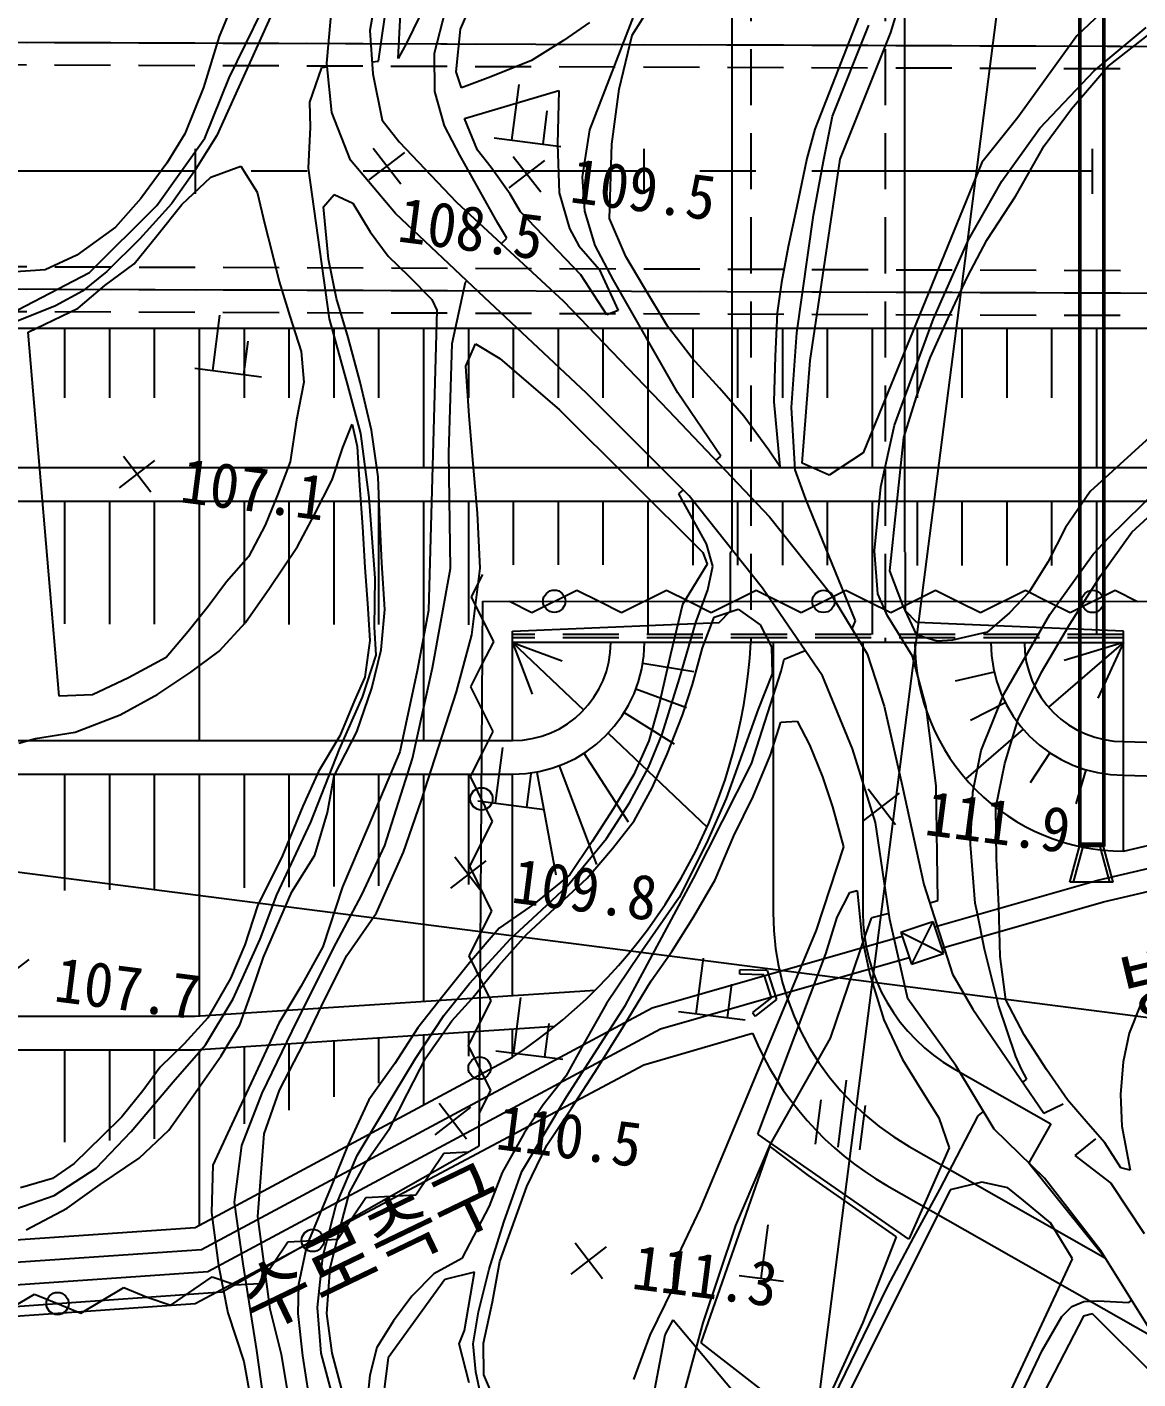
# Model space of a CAD drawing. Header units: millimetres. Extents: x 3302 to 4098, y 1103 to 1809.
# Drawn here: x 3674.2 to 3723.7, y 1421.8 to 1482.1 of the extents above; entities that cross this region are included whole.
import ezdxf
from ezdxf.xclip import XClip

# ---------------------------------------------------------------- set-up
doc = ezdxf.new("R2010")
doc.units = ezdxf.units.MM
doc.header["$LTSCALE"] = 10
doc.header["$MEASUREMENT"] = 0
doc.header["$XCLIPFRAME"] = 2
doc.linetypes.add('CENTER', pattern=[2, 1.25, -0.25, 0.25, -0.25])
doc.linetypes.add('HIDDEN', pattern=[0.375, 0.25, -0.125])
doc.layers.add('TZ-BASE', color=253, linetype='Continuous')
doc.layers.add('TZ-CABL', color=4, linetype='Continuous')
doc.styles.add('ENG', font='GulimChe.ttf')
doc.styles.add('HANA', font='GulimChe.ttf')
doc.styles.get("Standard").update_dxf_attribs({"font": 'GulimChe.ttf'})
doc.linetypes.add('I_LINE', pattern='A,3.5,["I",Standard,S=1,R=0,X=-1,Y=-0.5],3.5', length=7)
doc.linetypes.add('ZIGZAG', pattern='A,0.0001,-0.2,[131,ltypeshp.shx,S=0.2,R=0,X=-0.2,Y=0],-0.4,[131,ltypeshp.shx,S=0.2,R=180,X=0.2,Y=0],-0.2', length=0.8001)

# ---------------------------------------------------------------- blocks, each defined once
blk = doc.blocks.new('JD-FGHFFJ4HDG')
at = {"layer": 'TZ-BASE'}
for p, q in [((40.022, -270.976), (109.75, 271.654)), ((79.398, 35.887), (79.398, -30.094)), ((79.468, 35.887), (79.468, -30.094)), ((80.468, 35.887), (80.468, -30.094)), ((80.538, 35.887), (80.538, -30.094)), ((63.923, 20.15), (63.923, -16.95)), ((71.623, 20.15), (71.623, -16.95)), ((71.023, 6.183, 111.354), (72.249, 10.3, 111.354)), ((48.174, 4.91, 108), (48.917, 10.032, 108)), ((48.35, 9.587, 113.228), (47.799, 6.281, 113.228)), ((57.597, 1.848, 110), (60.151, 8.459, 110)), ((70.293, 8.719, 110.911), (67.63, 1.882, 110.911)), ((43.882, 8.045, 107), (40.968, 1.595, 107)), ((41.841, 7.871, 106.559), (41.074, 6.004, 106.559)), ((45.875, 4.823, 102.692), (46.156, 7.951, 102.692)), ((51.833, 6.343, 109.642), (52.64, 8.212, 109.642)), ((59.483, 6.075, 110.609), (60.653, 7.928, 110.609)), ((81.554, 8.162, 111.354), (79.311, 6.037, 111.354)), ((50.267, 7.452, 108.634), (49.449, 5.743, 108.634)), ((41.517, 4.175, 104.122), (42.978, 7.138, 104.122)), ((49.051, 5.031, 108.634), (49.164, 7.017, 108.634)), ((50.673, 5.272, 109), (51.161, 7.168, 109)), ((57.588, 6.638, 109.642), (56.429, 5.835, 109.642)), ((47.799, 6.281, 113.228), (47.926, 4.351, 113.228)), ((51.635, 4.432, 109.642), (51.833, 6.343, 109.642)), ((58.914, 3.656, 110.609), (59.483, 6.075, 110.609)), ((68.411, 2.464, 111), (70.031, 6.515, 111)), ((68.767, 0.543, 111.354), (71.023, 6.183, 111.354)), ((79.311, 6.037, 111.354), (76.681, 2.393, 111.354)), ((80.078, 4.474, 112), (82.396, 6.418, 112)), ((80.692, 4.673, 112.281), (82.729, 6.261, 112.281)), ((41.074, 6.004, 106.559), (40.374, 3.737, 106.559)), ((49.449, 5.743, 108.634), (49.051, 5.031, 108.634)), ((56.429, 5.835, 109.642), (54.993, 4.934, 109.642)), ((46.1, 2.616, 102.692), (45.875, 4.823, 102.692)), ((47.891, 4.879, 108), (48.174, 4.91, 108)), ((50.697, 3.556, 109), (50.673, 5.272, 109)), ((54.993, 4.934, 109.642), (53.183, 4.21, 109.642)), ((45.115, 3.079, 108), (45.657, 4.634, 108)), ((45.657, 4.634, 108), (45.892, 4.66, 108)), ((47.926, 4.351, 113.228), (48.343, 2.279, 113.228)), ((51.883, 3.721, 109.642), (51.635, 4.432, 109.642)), ((77.667, 1.917, 112), (80.078, 4.474, 112)), ((79.079, 2.792, 112.281), (80.692, 4.673, 112.281)), ((40.374, 3.737, 106.559), (39.541, 1.664, 106.559)), ((40.44, 1.48, 104.122), (41.517, 4.175, 104.122)), ((53.183, 4.21, 109.642), (51.883, 3.721, 109.642)), ((54.125, 1.394, 109.803), (54.443, 3.874, 109.803)), ((58.588, 1.211, 110.609), (58.914, 3.656, 110.609)), ((45.142, 1.963, 108), (45.115, 3.079, 108)), ((51.114, 2.034, 109), (50.697, 3.556, 109)), ((52.013, 2.357, 109.763), (56.211, 3.6, 109.763)), ((56.211, 3.6, 109.763), (56.165, 1.215, 109.763)), ((46.925, 0.49, 102.692), (46.1, 2.616, 102.692)), ((55.513, 1.216, 109.803), (55.704, 2.704, 109.803)), ((68.015, 0.453, 111), (68.411, 2.464, 111)), ((77.854, 1.137, 112.281), (79.079, 2.792, 112.281)), ((45.062, 0.134, 108), (45.142, 1.963, 108)), ((48.343, 2.279, 113.228), (49.093, 1.318, 113.228)), ((51.802, 0.722, 109), (51.114, 2.034, 109)), ((52.59, 0.941, 109.763), (52.013, 2.357, 109.763)), ((57.277, -0.253, 110), (57.597, 1.848, 110)), ((67.63, 1.882, 110.911), (67.272, 0.567, 110.911)), ((76.681, 2.393, 111.354), (75.076, 0.39, 111.354)), ((75.962, -0.438, 112), (77.667, 1.917, 112)), ((38.295, -1.527, 104.122), (40.44, 1.48, 104.122)), ((39.541, 1.664, 106.559), (38.737, 0.359, 106.559)), ((40.968, 1.595, 107), (40.499, 0.841, 107)), ((49.093, 1.318, 113.228), (51.651, -1.382, 113.228)), ((53.331, 1.496, 109.803), (56.307, 1.114, 109.803)), ((56.165, 1.215, 109.763), (56.227, -0.962, 109.763)), ((58.482, -2.106, 110.609), (58.588, 1.211, 110.609)), ((40.499, 0.841, 107), (39.982, 0.011, 107)), ((40, 1), (40, -1)), ((47.766, -0.378, 108.541), (49.349, 0.845, 108.541)), ((47.946, 1.025, 108.541), (49.169, -0.558, 108.541)), ((53.494, -2.311, 109), (51.802, 0.722, 109)), ((53.205, 0.174, 109.763), (52.59, 0.941, 109.763)), ((54.189, 0.665, 109.488), (55.411, -0.918, 109.488)), ((60, 1), (60, -1)), ((76.586, -1.086, 112.281), (77.854, 1.137, 112.281)), ((80, 1), (80, -1)), ((38.737, 0.359, 106.559), (37.587, -1.21, 106.559)), ((39.982, 0.011, 107), (38.949, -1.446, 107)), ((40.707, -0.26, 107.237), (42.048, 0.231, 107.237)), ((42.048, 0.231, 107.237), (42.77, -0.933, 107.237)), ((45.99, -6.57, 108), (45.062, 0.134, 108)), ((48.937, -1.882, 102.692), (46.925, 0.49, 102.692)), ((54.05, -1.024, 109.763), (53.205, 0.174, 109.763)), ((54.008, -0.737, 109.488), (55.591, 0.485, 109.488)), ((67.272, 0.567, 110.911), (66.81, -1.644, 110.911)), ((67.415, -8.428, 111.354), (68.767, 0.543, 111.354)), ((67.567, -1.962, 111), (68.015, 0.453, 111)), ((75.076, 0.39, 111.354), (69.784, -12.554, 111.354)), ((39.414, -1.475, 107.237), (40.707, -0.26, 107.237)), ((57.381, -1.781, 110), (57.277, -0.253, 110)), ((74.488, -3.053, 112), (75.962, -0.438, 112)), ((42.77, -0.933, 107.237), (43.105, -2.365, 107.237)), ((45.72, -1.588, 108.727), (46.209, -1.032, 108.727)), ((46.209, -1.032, 108.727), (47.042, -1.421, 108.727)), ((54.505, -1.801, 109.763), (54.05, -1.024, 109.763)), ((56.227, -0.962, 109.763), (56.694, -2.547, 109.763)), ((75.302, -3.068, 112.281), (76.586, -1.086, 112.281)), ((35.299, -4.508, 104.122), (38.295, -1.527, 104.122)), ((37.587, -1.21, 106.559), (36.461, -2.495, 106.559)), ((38.949, -1.446, 107), (37.543, -3.008, 107)), ((38.293, -2.881, 107.237), (39.414, -1.475, 107.237)), ((45.953, -3.916, 108.727), (45.72, -1.588, 108.727)), ((47.042, -1.421, 108.727), (47.812, -2.704, 108.727)), ((51.651, -1.382, 113.228), (56.421, -5.795, 113.228)), ((57.192, -4.613, 109.763), (54.505, -1.801, 109.763)), ((57.837, -3.308, 110), (57.381, -1.781, 110)), ((66.81, -1.644, 110.911), (66.438, -3.364, 110.911)), ((43.105, -2.365, 107.237), (43.428, -3.595, 107.237)), ((52.897, -5.621, 102.692), (48.937, -1.882, 102.692)), ((53.898, -2.975, 109), (53.494, -2.311, 109)), ((59.198, -3.796, 110.911), (58.482, -2.106, 110.911)), ((66.829, -7.207, 111), (67.567, -1.962, 111)), ((36.461, -2.495, 106.559), (34.724, -3.739, 106.559)), ((37.543, -3.008, 107), (36.075, -4.459, 107)), ((37.285, -4.118, 107.237), (38.293, -2.881, 107.237)), ((47.812, -2.704, 108.727), (48.609, -3.782, 108.727)), ((53.654, -3.235, 109), (53.898, -2.975, 109)), ((56.694, -2.547, 109.763), (57.108, -3.327, 109.763)), ((43.428, -3.595, 107.237), (43.756, -4.907, 107.237)), ((57.108, -3.327, 109.763), (58.023, -4.357, 109.763)), ((58.657, -4.851, 110), (57.837, -3.308, 110)), ((66.438, -3.364, 110.911), (66.139, -4.958, 110.911)), ((72.914, -6.569, 112), (74.488, -3.053, 112)), ((74.439, -4.699, 112.281), (75.302, -3.068, 112.281)), ((34.724, -3.739, 106.559), (33.314, -4.396, 106.559)), ((35.975, -5.092, 107.237), (37.285, -4.118, 107.237)), ((46.31, -5.669, 108.727), (45.953, -3.916, 108.727)), ((48.609, -3.782, 108.727), (49.514, -4.652, 108.727)), ((60.013, -5.156, 110.911), (59.198, -3.796, 110.911)), ((33.314, -4.396, 106.559), (31.785, -4.496, 106.559)), ((32.097, -6.172, 104.122), (35.299, -4.508, 104.122)), ((36.075, -4.459, 107), (34.987, -5.344, 107)), ((49.514, -4.652, 108.727), (50.552, -5.715, 108.727)), ((58.358, -6.395, 109.763), (57.192, -4.613, 109.763)), ((58.023, -4.357, 109.763), (58.87, -6.2, 109.763)), ((73.552, -6.573, 112.281), (74.439, -4.699, 112.281)), ((34.987, -5.344, 107), (33.787, -6.003, 107)), ((34.789, -6.098, 107.237), (35.975, -5.092, 107.237)), ((43.756, -4.907, 107.237), (44.221, -6.452, 107.237)), ((51.457, -7.679, 109), (52.054, -4.94, 109)), ((52.054, -4.94, 109), (52.111, -4.879, 109)), ((61.517, -9.872, 110), (58.657, -4.851, 110)), ((61.057, -6.906, 110.911), (60.013, -5.156, 110.911)), ((66.139, -4.958, 110.911), (65.944, -6.304, 110.911)), ((33.787, -6.003, 107), (31.597, -6.873, 107)), ((46.827, -7.412, 108.727), (46.31, -5.669, 108.727)), ((50.552, -5.715, 108.727), (50.784, -6.184, 108.727)), ((57.456, -9.886, 102.692), (52.897, -5.621, 102.692)), ((56.421, -5.795, 113.228), (61.1, -10.658, 113.228)), ((32.558, -7.172, 107.237), (34.789, -6.098, 107.237)), ((40.788, -8.885, 107.083), (41.106, -6.406, 107.083)), ((44.221, -6.452, 107.237), (44.727, -8.033, 107.237)), ((46.812, -9.529, 108), (45.99, -6.57, 108)), ((50.784, -6.184, 108.727), (50.408, -19.574, 108.727)), ((58.87, -6.2, 109.763), (58.358, -6.395, 109.763)), ((65.944, -6.304, 110.911), (65.868, -8.247, 110.911)), ((71.178, -11.319, 112), (72.914, -6.569, 112)), ((72.778, -8.32, 112.281), (73.552, -6.573, 112.281)), ((199.974, -7), (0, -7)), ((33.939, -23.395, 107.237), (32.558, -7.172, 107.237)), ((34.2, -10.102), (34.2, -7)), ((36.2, -10.102), (36.2, -7)), ((38.2, -10.102), (38.2, -7)), ((40.2, -13.21), (40.2, -7)), ((42.2, -10.102), (42.2, -7)), ((44.2, -10.102), (44.2, -7)), ((46.2, -10.102), (46.2, -7)), ((48.2, -10.102), (48.2, -7)), ((50.2, -13.21), (50.2, -7)), ((52.2, -10.102), (52.2, -7)), ((54.2, -10.102), (54.2, -7)), ((56.2, -10.102), (56.2, -7)), ((58.2, -10.102), (58.2, -7)), ((60.2, -13.21), (60.2, -7)), ((62.159, -8.328, 110.911), (61.057, -6.906, 110.911)), ((62.2, -10.102), (62.2, -7)), ((64.2, -10.102), (64.2, -7)), ((66.2, -10.102), (66.2, -7)), ((66.592, -10.526, 111), (66.829, -7.207, 111)), ((68.2, -10.102), (68.2, -7)), ((70.2, -13.21), (70.2, -7)), ((72.2, -10.102), (72.2, -7)), ((74.2, -10.102), (74.2, -7)), ((76.2, -10.102), (76.2, -7)), ((78.2, -10.102), (78.2, -7)), ((80.2, -13.21), (80.2, -7)), ((42.176, -9.064, 107.083), (42.368, -7.576, 107.083)), ((47.36, -9.396, 108.727), (46.827, -7.412, 108.727)), ((51.32, -12.556, 109), (51.457, -7.679, 109)), ((52.078, -8.684, 109.735), (52.498, -7.688, 109.735)), ((52.498, -7.688, 109.735), (53.591, -8.343, 109.735)), ((44.727, -8.033, 107.237), (44.857, -9.398, 107.237)), ((53.591, -8.343, 109.735), (56.244, -10.633, 109.735)), ((63.377, -9.661, 110.911), (62.159, -8.328, 110.911)), ((65.868, -8.247, 110.911), (65.799, -10.27, 110.911)), ((67.068, -13.014, 111.354), (67.415, -8.428, 111.354)), ((72.165, -10.056, 112.281), (72.778, -8.32, 112.281)), ((39.994, -8.783, 107.083), (42.97, -9.166, 107.083)), ((52.223, -10.896, 109.735), (52.078, -8.684, 109.735)), ((44.857, -9.398, 107.237), (44.522, -11.075, 107.237)), ((47.392, -11.684, 108), (46.812, -9.529, 108)), ((47.864, -11.544, 108.727), (47.36, -9.396, 108.727)), ((62.035, -14.473, 102.692), (57.456, -9.886, 102.692)), ((63.438, -12.7, 110), (61.517, -9.872, 110)), ((64.469, -10.922, 110.911), (63.377, -9.661, 110.911)), ((71.597, -11.87, 112.281), (72.165, -10.056, 112.281)), ((56.244, -10.633, 109.735), (62.636, -16.999, 109.735)), ((61.1, -10.658, 113.228), (65.609, -15.41, 113.228)), ((65.799, -10.27, 110.911), (66.068, -13.16, 110.911)), ((66.76, -13.302, 111), (66.592, -10.526, 111)), ((44.522, -11.075, 107.237), (44.241, -12.951, 107.237)), ((46.582, -12.313, 107.841), (46.998, -11.277, 107.841)), ((46.998, -11.277, 107.841), (47.226, -12.271, 107.841)), ((52.403, -13.024, 109.735), (52.223, -10.896, 109.735)), ((65.576, -12.425, 110.911), (64.469, -10.922, 110.911)), ((70.569, -14.07, 112), (71.178, -11.319, 112)), ((47.759, -14.546, 108), (47.392, -11.684, 108)), ((48.162, -13.623, 108.727), (47.864, -11.544, 108.727)), ((70.974, -17.807, 112.281), (71.597, -11.87, 112.281)), ((82.731, -11.708, 112.281), (79.91, -14.275, 112.281)), ((46.111, -13.757, 107.841), (46.582, -12.313, 107.841)), ((47.226, -12.271, 107.841), (47.338, -14.001, 107.841)), ((51.393, -17.706, 109), (51.32, -12.556, 109)), ((66.068, -13.16, 110.911), (65.576, -12.425, 110.911)), ((69.784, -12.554, 111.354), (68.273, -13.54, 111.354)), ((0, -13.21), (199.953, -13.21)), ((36.63, -14.107, 107.09), (38.212, -12.885, 107.09)), ((36.81, -12.705, 107.09), (38.032, -14.288, 107.09)), ((44.241, -12.951, 107.237), (43.689, -14.4, 107.237)), ((52.587, -15.233, 109.735), (52.403, -13.024, 109.735)), ((63.222, -12.894, 110), (63.438, -12.7, 110)), ((68.273, -13.54, 111.354), (67.068, -13.014, 111.354)), ((45.324, -15.303, 107.841), (46.111, -13.757, 107.841)), ((48.223, -15.194, 108.727), (48.162, -13.623, 108.727)), ((67.222, -14.609, 111), (66.76, -13.302, 111)), ((43.689, -14.4, 107.237), (43.133, -15.769, 107.237)), ((47.338, -14.001, 107.841), (47.459, -15.85, 107.841)), ((61.572, -14.384, 110), (61.769, -14.206, 110)), ((62.799, -16.602, 110), (61.572, -14.384, 110)), ((70.291, -16.912, 112), (70.569, -14.07, 112)), ((79.91, -14.275, 112.281), (78.804, -15.882, 112.281)), ((80.718, -16.346, 113), (83.027, -14.088, 113)), ((0, -14.71), (199.947, -14.71)), ((34.2, -20.179), (34.2, -14.71)), ((36.2, -20.184), (36.2, -14.71)), ((38.2, -20.188), (38.2, -14.71)), ((40.2, -25.38), (40.2, -14.71)), ((42.2, -20.197), (42.2, -14.71)), ((44.2, -20.201), (44.2, -14.71)), ((46.2, -20.205), (46.2, -14.71)), ((48.033, -18.131, 108), (47.759, -14.546, 108)), ((48.2, -20.21), (48.2, -14.71)), ((50.2, -25.38), (50.2, -14.71)), ((52.2, -20.218), (52.2, -14.71)), ((54.2, -17.54), (54.2, -14.71)), ((56.2, -17.543), (56.2, -14.71)), ((58.2, -17.546), (58.2, -14.71)), ((60.2, -20.65), (60.2, -14.71)), ((65.291, -18.582, 102.692), (62.035, -14.473, 102.692)), ((62.2, -17.553), (62.2, -14.71)), ((64.2, -17.556), (64.2, -14.71)), ((66.2, -17.56), (66.2, -14.71)), ((69.449, -20.042, 111), (67.222, -14.609, 111)), ((68.2, -17.563), (68.2, -14.71)), ((70.2, -20.65), (70.2, -14.71)), ((72.2, -17.569), (72.2, -14.71)), ((74.2, -17.573), (74.2, -14.71)), ((76.2, -17.576), (76.2, -14.71)), ((78.2, -17.579), (78.2, -14.71)), ((80.2, -20.65), (80.2, -14.71)), ((81.765, -16.092, 113.53), (83.364, -14.615, 113.53)), ((44.568, -16.725, 107.841), (45.324, -15.303, 107.841)), ((48.331, -17.449, 108.727), (48.223, -15.194, 108.727)), ((52.707, -17.688, 109.735), (52.587, -15.233, 109.735)), ((65.609, -15.41, 113.228), (68.336, -18.827, 113.228)), ((43.133, -15.769, 107.237), (42.378, -17.191, 107.237)), ((47.459, -15.85, 107.841), (47.577, -17.66, 107.841)), ((78.804, -15.882, 112.281), (78.016, -17.427, 112.281)), ((80.358, -18.041, 113.53), (81.765, -16.092, 113.53)), ((43.317, -18.583, 107.841), (44.568, -16.725, 107.841)), ((63.083, -17.601, 110), (62.799, -16.602, 110)), ((80.033, -17.073, 113), (80.718, -16.346, 113)), ((42.378, -17.191, 107.237), (41.401, -18.305, 107.237)), ((48.467, -19.54, 108.727), (48.331, -17.449, 108.727)), ((62.636, -16.999, 109.735), (62.831, -17.512, 109.735)), ((63.873, -17), (63.923, -16.95)), ((70.443, -18.832, 112), (70.291, -16.912, 112)), ((71.673, -17), (71.623, -16.95)), ((78.016, -17.427, 112.281), (77.176, -18.774, 112.281)), ((78.111, -19.751, 113), (80.033, -17.073, 113)), ((47.577, -17.66, 107.841), (47.682, -19.267, 107.841)), ((50.58, -22.129, 109), (51.393, -17.706, 109)), ((52.327, -18.975), (52.834, -17.978)), ((52.336, -20.66, 109.735), (52.707, -17.688, 109.735)), ((62.831, -17.512, 109.735), (61.738, -19.319, 109.735)), ((62.864, -18.661, 110), (63.083, -17.601, 110)), ((71.559, -19.343, 112.281), (70.974, -17.807, 112.281)), ((79.004, -20.189, 113.53), (80.358, -18.041, 113.53)), ((41.401, -18.305, 107.237), (40.585, -19.408, 107.237)), ((42.245, -20.107, 107.841), (43.317, -18.583, 107.841)), ((47.995, -20.329, 108), (48.033, -18.131, 108)), ((55.016, -19.669), (57.016, -18.669)), ((57.016, -18.669), (58.016, -19.169)), ((59.016, -19.669), (61.016, -18.67)), ((61.016, -18.67), (62.016, -19.17)), ((62.322, -20.113, 110), (62.864, -18.661, 110)), ((63.016, -19.67), (65.016, -18.67)), ((65.016, -18.67), (66.016, -19.17)), ((67.969, -22.485, 102.692), (65.291, -18.582, 102.692)), ((67.016, -19.671), (69.016, -18.671)), ((69.016, -18.671), (70.016, -19.171)), ((71.016, -19.671), (73.016, -18.672)), ((73.016, -18.672), (74.016, -19.172)), ((75.016, -19.672), (77.016, -18.672)), ((77.016, -18.672), (78.016, -19.172)), ((79.016, -19.673), (81.016, -18.673)), ((81.016, -18.673), (82.016, -19.173)), ((47.682, -19.267, 107.841), (47.789, -20.916, 107.841)), ((53.314, -20.981), (52.327, -18.975)), ((54.016, -19.168), (55.016, -19.669)), ((58.016, -19.169), (59.016, -19.669)), ((62.016, -19.17), (63.016, -19.67)), ((66.016, -19.17), (67.016, -19.671)), ((68.336, -18.827, 113.228), (69.965, -21.506, 113.228)), ((70.016, -19.171), (71.016, -19.671)), ((70.865, -19.81, 112), (70.443, -18.832, 112)), ((74.016, -19.172), (75.016, -19.672)), ((77.176, -18.774, 112.281), (76.306, -19.679, 112.281)), ((78.016, -19.172), (79.016, -19.673)), ((40.585, -19.408, 107.237), (39.687, -20.517, 107.237)), ((48.301, -21.327, 108.727), (48.467, -19.54, 108.727)), ((50.408, -19.574, 108.727), (49.898, -22.273, 108.727)), ((61.738, -19.319, 109.735), (61.196, -21.535, 109.735)), ((62.63, -21.24, 110.621), (63.146, -19.873, 110.621)), ((63.146, -19.873, 110.621), (64.214, -19.52, 110.621)), ((63.373, -20.121), (63.873, -19.6)), ((64.214, -19.52, 110.621), (65.188, -20.224, 110.621)), ((71.984, -21.617, 112), (70.865, -19.81, 112)), ((72.172, -20.675, 112.281), (71.559, -19.343, 112.281)), ((72.173, -20.121), (71.673, -19.6)), ((76.306, -19.679, 112.281), (75.313, -20.551, 112.281)), ((76.053, -23.309, 113), (78.111, -19.751, 113)), ((41.078, -21.395, 107.841), (42.245, -20.107, 107.841)), ((48.081, -21.564, 108), (47.995, -20.329, 108)), ((54.153, -20.5), (63.373, -20.121)), ((61.596, -22.605, 110), (62.322, -20.113, 110)), ((65.188, -20.224, 110.621), (65.696, -21.201, 110.621)), ((69.293, -20.401, 111), (69.449, -20.042, 111)), ((81.393, -20.5), (72.173, -20.121)), ((77.731, -22.332, 113.53), (79.004, -20.189, 113.53)), ((39.687, -20.517, 107.237), (38.713, -21.671, 107.237)), ((47.789, -20.916, 107.841), (47.573, -22.545, 107.841)), ((51.654, -23.208, 109.735), (52.336, -20.66, 109.735)), ((52.807, -21.978), (53.314, -20.981)), ((54.153, -21), (54.153, -20.5)), ((54.153, -25.38), (54.153, -21)), ((64.073, -21), (54.153, -21)), ((71.473, -21), (64.073, -21)), ((65.773, -21), (65.773, -33.042)), ((69.773, -21), (69.773, -33.042)), ((71.473, -21), (81.393, -21)), ((73.077, -20.94, 112.281), (72.172, -20.675, 112.281)), ((73.761, -20.895, 112.281), (73.077, -20.94, 112.281)), ((75.313, -20.551, 112.281), (73.761, -20.895, 112.281)), ((81.393, -21), (81.393, -20.5)), ((81.393, -30.304), (81.393, -21)), ((38.713, -21.671, 107.237), (37.037, -22.588, 107.237)), ((39.806, -22.325, 107.841), (41.078, -21.395, 107.841)), ((47.472, -23.443, 108), (48.081, -21.564, 108)), ((47.888, -23.049, 108.727), (48.301, -21.327, 108.727)), ((61.196, -21.535, 109.735), (60.694, -23.748, 109.735)), ((62.172, -22.885, 110.621), (62.63, -21.24, 110.621)), ((65.696, -21.201, 110.621), (65.734, -22.41, 110.621)), ((66.263, -21.752, 111), (67.201, -21.365, 111)), ((69.965, -21.506, 113.228), (70.722, -23.84, 113.228)), ((72.597, -23.868, 112), (71.984, -21.617, 112)), ((49.898, -22.273, 108.727), (49.123, -25.877, 108.727)), ((49.692, -26.176, 109), (50.58, -22.129, 109)), ((52.301, -22.975), (52.807, -21.978)), ((64.809, -26.414, 111), (66.128, -22.289, 111)), ((66.128, -22.289, 111), (66.263, -21.752, 111)), ((37.037, -22.588, 107.237), (35.43, -23.338, 107.237)), ((38.336, -23.31, 107.841), (39.806, -22.325, 107.841)), ((47.573, -22.545, 107.841), (47.116, -23.585, 107.841)), ((60.82, -25.091, 110), (61.596, -22.605, 110)), ((61.736, -24.245, 110.621), (62.172, -22.885, 110.621)), ((65.734, -22.41, 110.621), (65.11, -23.985, 110.621)), ((69.313, -25.748, 102.692), (67.969, -22.485, 102.692)), ((76.696, -24.419, 113.53), (77.731, -22.332, 113.53)), ((35.43, -23.338, 107.237), (33.939, -23.395, 107.237)), ((36.66, -24.227, 107.841), (38.336, -23.31, 107.841)), ((46.44, -25.758, 108), (47.472, -23.443, 108)), ((47.208, -24.993, 108.727), (47.888, -23.049, 108.727)), ((50.847, -25.683, 109.735), (51.654, -23.208, 109.735)), ((53.287, -24.981), (52.301, -22.975)), ((75.051, -25.822, 113), (76.053, -23.309, 113)), ((47.116, -23.585, 107.841), (46.452, -25.163, 107.841)), ((60.694, -23.748, 109.735), (60.236, -25.393, 109.735)), ((65.11, -23.985, 110.621), (63.674, -27.955, 110.621)), ((70.722, -23.84, 113.228), (71.52, -27.381, 113.228)), ((73.04, -27.401, 112), (72.597, -23.868, 112)), ((34.65, -25.004, 107.841), (36.66, -24.227, 107.841)), ((61.042, -25.987, 110.621), (61.736, -24.245, 110.621)), ((65.647, -26.009, 111.347), (66.118, -24.565, 111.347)), ((66.118, -24.565, 111.347), (66.842, -24.518, 111.347)), ((66.842, -24.518, 111.347), (67.395, -25.572, 111.347)), ((76.099, -26.396, 113.53), (76.696, -24.419, 113.53)), ((32.138, -25.492, 107.841), (32.892, -25.28, 107.841)), ((32.892, -25.28, 107.841), (34.65, -25.004, 107.841)), ((46.452, -25.163, 107.841), (45.506, -26.759, 107.841)), ((46.206, -26.956, 108.727), (47.208, -24.993, 108.727)), ((52.781, -25.978), (53.287, -24.981)), ((60.222, -26.586, 110), (60.82, -25.091, 110)), ((0, -25.38), (54.153, -25.38)), ((45.164, -29.021, 108), (46.44, -25.758, 108)), ((49.123, -25.877, 108.727), (47.689, -29.281, 108.727)), ((50.074, -28.076, 109.735), (50.847, -25.683, 109.735)), ((53.402, -28.172, 109.42), (53.72, -25.693, 109.42)), ((60.236, -25.393, 109.735), (59.567, -26.89, 109.735)), ((67.395, -25.572, 111.347), (67.972, -26.988, 111.347)), ((70.334, -29.033, 102.692), (69.313, -25.748, 102.692)), ((74.671, -27.682, 113), (75.051, -25.822, 113)), ((81.393, -25.42), (100, -25.95)), ((48.459, -30.056, 109), (49.692, -26.176, 109)), ((52.274, -26.975), (52.781, -25.978)), ((60.373, -27.484, 110.621), (61.042, -25.987, 110.621)), ((62.219, -31.526, 111), (64.809, -26.414, 111)), ((64.881, -27.877, 111.347), (65.647, -26.009, 111.347)), ((75.702, -28.359, 113.53), (76.099, -26.396, 113.53)), ((81.393, -30.304), (100, -25.95)), ((0, -26.88), (54.153, -26.88)), ((0, -27.117), (199.814, -52.793)), ((34.2, -32.065), (34.2, -26.88)), ((36.2, -32.036), (36.2, -26.88)), ((38.2, -32.007), (38.2, -26.88)), ((40.2, -37.647), (40.2, -26.88)), ((42.2, -31.948), (42.2, -26.88)), ((44.2, -31.919), (44.2, -26.88)), ((45.506, -26.759, 107.841), (44.799, -28.3, 107.841)), ((45.908, -28.59, 108.727), (46.206, -26.956, 108.727)), ((46.2, -31.89), (46.2, -26.88)), ((48.2, -31.86), (48.2, -26.88)), ((50.2, -36.997), (50.2, -26.88)), ((52.2, -31.802), (52.2, -26.88)), ((53.261, -28.981), (52.274, -26.975)), ((54.153, -36.74), (54.153, -26.88)), ((54.79, -28.351, 109.42), (54.981, -26.863, 109.42)), ((59.567, -26.89, 109.735), (58.656, -28.403, 109.735)), ((59.362, -28.148, 110), (60.222, -26.586, 110)), ((67.972, -26.988, 111.347), (68.423, -28.332, 111.347)), ((80.252, -31.598), (100.153, -26.941)), ((81.393, -26.92), (94.286, -27.287)), ((59.58, -28.949, 110.621), (60.373, -27.484, 110.621)), ((69.821, -28.94, 111.865), (71.404, -27.717, 111.865)), ((70.001, -27.537, 111.865), (71.223, -29.12, 111.865)), ((71.52, -27.381, 113.228), (72.494, -31.799, 113.228)), ((73.112, -32.512, 112), (73.04, -27.401, 112)), ((74.572, -30.012, 113), (74.671, -27.682, 113)), ((44.799, -28.3, 107.841), (43.892, -30.498, 107.841)), ((49.294, -30.347, 109.735), (50.074, -28.076, 109.735)), ((52.608, -28.07, 109.42), (55.584, -28.453, 109.42)), ((58.346, -29.741, 110), (59.362, -28.148, 110)), ((63.674, -27.955, 110.621), (62.795, -29.951, 110.621)), ((64.025, -29.628, 111.347), (64.881, -27.877, 111.347)), ((80.504, -32.566), (100.306, -27.932)), ((45.346, -30.484, 108.727), (45.908, -28.59, 108.727)), ((58.656, -28.403, 109.735), (57.703, -29.879, 109.735)), ((68.423, -28.332, 111.347), (68.903, -30.117, 111.347)), ((75.731, -30.66, 113.53), (75.702, -28.359, 113.53)), ((43.647, -32.253, 108), (45.164, -29.021, 108)), ((47.689, -29.281, 108.727), (46.569, -31.898, 108.727)), ((52.754, -29.978), (53.261, -28.981)), ((58.61, -30.183, 110.621), (59.58, -28.949, 110.621)), ((70.98, -33.352, 102.692), (70.334, -29.033, 102.692)), ((47.442, -32.251, 109), (48.459, -30.056, 109)), ((52.248, -30.975), (52.754, -29.978)), ((57.703, -29.879, 109.735), (56.708, -31.357, 109.735)), ((57.507, -30.749, 110), (58.346, -29.741, 110)), ((62.795, -29.951, 110.621), (61.58, -32.372, 110.621)), ((63.184, -31.58, 111.347), (64.025, -29.628, 111.347)), ((68.903, -30.117, 111.347), (67.692, -33.83, 111.347)), ((74.783, -32.62, 113), (74.572, -30.012, 113)), ((79.003, -31.689), (79.43, -30.094)), ((79.16, -31.689), (79.588, -30.094)), ((80.538, -29.961), (79.398, -29.961)), ((80.538, -30.018), (79.398, -30.018)), ((80.538, -30.094), (79.398, -30.094)), ((80.538, -30.094), (79.398, -30.094)), ((80.775, -31.689), (80.348, -30.094)), ((80.932, -31.689), (80.505, -30.094)), ((43.892, -30.498, 107.841), (42.788, -32.751, 107.841)), ((44.322, -32.126, 108.727), (45.346, -30.484, 108.727)), ((48.097, -33.051, 109.735), (49.294, -30.347, 109.735)), ((51.403, -31.959, 109.77), (52.986, -30.736, 109.77)), ((51.583, -30.556, 109.77), (52.805, -32.139, 109.77)), ((57.485, -31.509, 110.621), (58.61, -30.183, 110.621)), ((75.827, -32.753, 113.53), (75.731, -30.66, 113.53)), ((53.234, -32.981), (52.248, -30.975)), ((56.604, -31.85, 110), (57.507, -30.749, 110)), ((46.569, -31.898, 108.727), (45.694, -34.58, 108.727)), ((56.708, -31.357, 109.735), (55.098, -32.674, 109.735)), ((55.453, -32.918, 110), (56.604, -31.85, 110)), ((56.039, -32.855, 110.621), (57.485, -31.509, 110.621)), ((59.192, -37.181, 111), (62.219, -31.526, 111)), ((62.241, -33.217, 111.347), (63.184, -31.58, 111.347)), ((72.494, -31.799, 113.228), (73.765, -35.795, 113.228)), ((72.969, -33.685), (80.252, -31.598)), ((80.932, -31.689), (79.003, -31.689)), ((42.902, -34.238, 108), (43.647, -32.253, 108)), ((43.058, -35.035, 108.727), (44.322, -32.126, 108.727)), ((46.154, -34.656, 109), (47.442, -32.251, 109)), ((61.58, -32.372, 110.621), (59.808, -34.91, 110.621)), ((68.623, -33.244, 112.052), (69.198, -32.157, 112.052)), ((69.198, -32.157, 112.052), (69.514, -32.056, 112.052)), ((69.514, -32.056, 112.052), (69.731, -34.141, 112.052)), ((72.75, -32.605, 112), (73.112, -32.512, 112)), ((42.788, -32.751, 107.841), (42.214, -34.485, 107.841)), ((46.768, -34.954, 109.735), (48.097, -33.051, 109.735)), ((52.728, -33.978), (53.234, -32.981)), ((55.098, -32.674, 109.735), (53.553, -33.744, 109.735)), ((54.069, -34.211, 110), (55.453, -32.918, 110)), ((54.783, -34.027, 110.621), (56.039, -32.855, 110.621)), ((70.184, -33.262, 112), (70.938, -33.069, 112)), ((73.283, -34.635), (80.504, -32.566)), ((74.871, -33.027, 113), (74.783, -32.62, 113)), ((75.188, -34.685, 113), (74.871, -33.027, 113)), ((75.894, -35.01, 113.53), (75.827, -32.753, 113.53)), ((53.553, -33.744, 109.735), (52.24, -35.283, 109.735)), ((61.253, -34.775, 111.347), (62.241, -33.217, 111.347)), ((68.125, -34.892, 112.052), (68.623, -33.244, 112.052)), ((69.907, -34.005, 112), (70.163, -33.289, 112)), ((70.163, -33.289, 112), (70.184, -33.262, 112)), ((71.777, -36.894, 102.692), (70.98, -33.352, 102.692)), ((71.466, -33.918), (72.89, -33.447)), ((72.89, -33.447), (71.936, -35.342)), ((72.89, -33.447), (73.361, -34.871)), ((41.703, -36.898, 108), (42.902, -34.238, 108)), ((52.221, -34.974), (52.728, -33.978)), ((52.241, -36.207, 110), (54.069, -34.211, 110)), ((53.54, -35.401, 110.621), (54.783, -34.027, 110.621)), ((60.378, -37.292), (71.525, -34.098)), ((67.692, -33.83, 111.347), (63.747, -43.295, 111.347)), ((68.336, -38.641, 112), (69.907, -34.005, 112)), ((69.731, -34.141, 112.052), (70.082, -35.814, 112.052)), ((71.466, -33.918), (71.936, -35.342)), ((71.466, -33.918), (73.361, -34.871)), ((42.214, -34.485, 107.841), (41.586, -35.979, 107.841)), ((44.334, -38.338, 109), (46.154, -34.656, 109)), ((45.694, -34.58, 108.727), (44.718, -36.34, 108.727)), ((45.803, -36.874, 109.735), (46.768, -34.954, 109.735)), ((59.808, -34.91, 110.621), (58.336, -37.107, 110.621)), ((60.329, -36.087, 111.347), (61.253, -34.775, 111.347)), ((65.095, -42.924, 112.052), (68.125, -34.892, 112.052)), ((71.936, -35.342), (73.361, -34.871)), ((75.822, -37.177, 113), (75.188, -34.685, 113)), ((31.016, -36.359, 107.675), (32.599, -35.137, 107.675)), ((42.55, -36.522, 108.727), (43.058, -35.035, 108.727)), ((52.24, -35.283, 109.735), (51.046, -36.775, 109.735)), ((53.208, -36.981), (52.221, -34.974)), ((52.345, -36.891, 110.621), (53.54, -35.401, 110.621)), ((60.756, -38.224), (71.839, -35.048)), ((62.343, -37.554, 109.642), (62.662, -35.074, 109.642)), ((76.14, -36.932, 113.53), (75.894, -35.01, 113.53)), ((41.586, -35.979, 107.841), (40.57, -37.742, 107.841)), ((59.09, -38.147, 111.347), (60.329, -36.087, 111.347)), ((64.288, -35.797), (64.294, -35.597)), ((65.352, -35.828), (64.288, -35.797)), ((65.498, -35.633), (64.294, -35.597)), ((65.352, -35.828), (65.689, -36.849)), ((65.498, -35.633), (65.923, -36.919)), ((70.082, -35.814, 112.052), (70.699, -37.833, 112.052)), ((73.765, -35.795, 113.228), (74.674, -37.35, 113.228)), ((40, -37.66), (57.845, -36.5)), ((42.003, -38.052, 108.727), (42.55, -36.522, 108.727)), ((44.718, -36.34, 108.727), (43.736, -37.979, 108.727)), ((51.094, -37.631, 110), (52.241, -36.207, 110)), ((63.732, -37.732, 109.642), (63.923, -36.245, 109.642)), ((40.283, -48.063), (60.378, -37.292)), ((40.461, -38.942, 108), (41.703, -36.898, 108)), ((44.843, -38.875, 109.735), (45.803, -36.874, 109.735)), ((51.046, -36.775, 109.735), (49.926, -38.181, 109.735)), ((51.441, -37.879, 110.621), (52.345, -36.891, 110.621)), ((52.701, -37.978), (53.208, -36.981)), ((54.209, -39.305, 109.642), (54.528, -36.826, 109.642)), ((56.565, -41.262, 111), (59.192, -37.181, 111)), ((58.336, -37.107, 110.621), (57.323, -38.908, 110.621)), ((65.689, -36.849), (64.854, -37.508)), ((65.923, -36.919), (64.977, -37.665)), ((73.909, -39.863, 102.692), (71.777, -36.894, 102.692)), ((74.674, -37.35, 113.228), (77.843, -41.989, 113.228)), ((76.594, -39.463, 113), (75.822, -37.177, 113)), ((76.969, -38.493, 113.53), (76.14, -36.932, 113.53)), ((82.133, -37.187, 113.53), (81.649, -38.429, 113.53)), ((20, -37.66), (40, -37.66)), ((40.57, -37.742, 107.841), (39.515, -38.901, 107.841)), ((49.834, -39.547, 110), (51.094, -37.631, 110)), ((50.296, -39.529, 110.621), (51.441, -37.879, 110.621)), ((61.55, -37.452, 109.642), (64.525, -37.834, 109.642)), ((64.854, -37.508), (64.977, -37.665)), ((70.699, -37.833, 112.052), (71.541, -39.596, 112.052)), ((40, -39.16), (56.041, -38.117)), ((40.566, -49.046), (60.756, -38.224)), ((41.166, -39.438, 108.727), (42.003, -38.052, 108.727)), ((43.736, -37.979, 108.727), (42.708, -40.186, 108.727)), ((42.999, -41.104, 109), (44.334, -38.338, 109)), ((49.926, -38.181, 109.735), (48.9, -39.782, 109.735)), ((50.2, -41.613), (50.2, -38.497)), ((52.195, -38.974), (52.701, -37.978)), ((52.2, -39.454), (52.2, -38.367)), ((54.153, -39.494), (54.153, -38.24)), ((55.598, -39.484, 109.642), (55.789, -37.996, 109.642)), ((57.956, -39.958, 111.347), (59.09, -38.147, 111.347)), ((60, -39.83), (64.849, -38.424)), ((60, -39.83), (64.849, -38.424)), ((77.958, -40.043, 113.53), (76.969, -38.493, 113.53)), ((81.649, -38.429, 113.53), (81.369, -39.7, 113.53)), ((20, -39.16), (40, -39.16)), ((34.2, -43.283), (34.2, -39.16)), ((36.2, -43.209), (36.2, -39.16)), ((38.2, -43.134), (38.2, -39.16)), ((39.515, -38.901, 107.841), (38.453, -39.939, 107.841)), ((39.025, -40.593, 108), (40.461, -38.942, 108)), ((40.2, -46.973), (40.2, -39.147)), ((42.2, -42.459), (42.2, -39.017)), ((43.768, -40.964, 109.735), (44.843, -38.875, 109.735)), ((44.2, -41.858), (44.2, -38.887)), ((46.2, -41.257), (46.2, -38.757)), ((48.2, -40.656), (48.2, -38.627)), ((53.181, -40.981), (52.195, -38.974)), ((57.323, -38.908, 110.621), (56.528, -40.334, 110.621)), ((65.654, -43.37, 112), (68.336, -38.641, 112)), ((40, -47.08), (54.153, -39.494)), ((40.131, -40.92, 108.727), (41.166, -39.438, 108.727)), ((48.443, -41.837, 110), (49.834, -39.547, 110)), ((49.472, -41.118, 110.621), (50.296, -39.529, 110.621)), ((53.416, -39.203, 109.642), (56.391, -39.586, 109.642)), ((71.541, -39.596, 112.052), (72.354, -40.915, 112.052)), ((76.838, -40.022, 113), (76.594, -39.463, 113)), ((81.369, -39.7, 113.53), (81.262, -41.16, 113.53)), ((38.453, -39.939, 107.841), (37.673, -40.999, 107.841)), ((40, -50.48), (60, -39.83)), ((40, -50.48), (60, -39.83)), ((42.708, -40.186, 108.727), (41.646, -42.476, 108.727)), ((48.9, -39.782, 109.735), (47.753, -41.391, 109.735)), ((56.528, -40.334, 110.621), (55.521, -41.611, 110.621)), ((56.783, -41.771, 111.347), (57.956, -39.958, 111.347)), ((73.814, -39.994), (78.158, -42.468)), ((75.629, -42.699, 102.692), (73.909, -39.863, 102.692)), ((77.08, -40.478, 113), (76.838, -40.022, 113)), ((78.895, -41.395, 113.53), (77.958, -40.043, 113.53)), ((37.15, -42.8, 108), (39.025, -40.593, 108)), ((38.837, -42.74, 108.727), (40.131, -40.92, 108.727)), ((43.088, -42.907, 109.735), (43.768, -40.964, 109.735)), ((52.675, -41.978), (53.181, -40.981)), ((69.031, -40.523, 112.039), (68.649, -43.499, 112.039)), ((72.354, -40.915, 112.052), (73.164, -42.195, 112.052)), ((76.902, -40.611, 113), (77.08, -40.478, 113)), ((37.673, -40.999, 107.841), (36.739, -42.15, 107.841)), ((42.088, -43.434, 109), (42.999, -41.104, 109)), ((47.753, -41.391, 109.735), (46.834, -43.389, 109.735)), ((48.685, -42.663, 110.621), (49.472, -41.118, 110.621)), ((50.887, -41.545, 110.535), (52.109, -43.128, 110.535)), ((54.567, -44.593, 111), (56.565, -41.262, 111)), ((67.657, -43.371, 112.039), (67.912, -41.388, 112.039)), ((77.843, -41.989, 113.228), (78.705, -41.57, 113.228)), ((79.813, -42.466, 113.53), (78.895, -41.395, 113.53)), ((81.262, -41.16, 113.53), (81.314, -42.57, 113.53)), ((36.739, -42.15, 107.841), (35.866, -43.015, 107.841)), ((47.234, -43.883, 110), (48.443, -41.837, 110)), ((50.707, -42.948, 110.535), (52.289, -41.725, 110.535)), ((55.521, -41.611, 110.621), (54.674, -42.877, 110.621)), ((55.679, -43.418, 111.347), (56.783, -41.771, 111.347)), ((69.641, -43.626, 112.039), (69.895, -41.643, 112.039)), ((73.198, -45.397, 113), (74.908, -42.105, 113)), ((74.908, -42.105, 113), (75.156, -41.919, 113)), ((37.506, -43.998, 108.727), (38.837, -42.74, 108.727)), ((41.646, -42.476, 108.727), (40.797, -44.308, 108.727)), ((47.613, -44.187, 110.621), (48.685, -42.663, 110.621)), ((73.164, -42.195, 112.052), (73.616, -43.539, 112.052)), ((77.871, -44.894, 102.692), (75.629, -42.699, 102.692)), ((78.158, -42.468), (77.168, -44.206)), ((80.554, -43.306, 113.53), (79.813, -42.466, 113.53)), ((81.314, -42.57, 113.53), (81.684, -44.524, 113.53)), ((35.866, -43.015, 107.841), (34.614, -44.227, 107.841)), ((35.593, -44.435, 108), (37.15, -42.8, 108)), ((42.804, -46.601, 109.735), (43.088, -42.907, 109.735)), ((46.834, -43.389, 109.735), (46.068, -45.257, 109.735)), ((54.674, -42.877, 110.621), (53.699, -44.637, 110.621)), ((63.747, -43.295, 111.347), (62.526, -46.241, 111.347)), ((64.111, -47.002, 112), (65.654, -43.37, 112)), ((71.822, -47.612, 112.052), (65.095, -42.924, 112.052)), ((80.139, -43.131, 114.437), (79.219, -43.878, 114.437)), ((81.273, -44.43, 113.53), (80.554, -43.306, 113.53)), ((41.763, -45.962, 109), (42.088, -43.434, 109)), ((46.293, -46.074, 110), (47.234, -43.883, 110)), ((49.841, -45.625), (51.085, -43.768)), ((51.085, -43.768), (52.201, -43.708)), ((54.79, -45.252, 111.347), (55.679, -43.418, 111.347)), ((62.558, -52.235, 113.107), (65.624, -43.473, 113.107)), ((65.624, -43.473, 113.107), (67.33, -44.775, 113.107)), ((73.616, -43.539, 112.052), (71.822, -47.612, 112.052)), ((71.834, -43.47), (80.594, -48.459)), ((79.219, -43.878, 114.437), (80.833, -45.105, 114.437)), ((34.614, -44.227, 107.841), (33.648, -44.897, 107.841)), ((33.721, -45.663, 108), (35.593, -44.435, 108)), ((35.765, -45.162, 108.727), (37.506, -43.998, 108.727)), ((40.797, -44.308, 108.727), (40.732, -46.412, 108.727)), ((46.892, -45.526, 110.621), (47.613, -44.187, 110.621)), ((53.772, -46.845, 111), (54.567, -44.593, 111)), ((77.168, -44.206), (80.594, -48.459)), ((81.684, -44.524, 113.53), (81.273, -44.43, 113.53)), ((33.648, -44.897, 107.841), (32.221, -45.312, 107.841)), ((34.299, -46.227, 108.727), (35.765, -45.162, 108.727)), ((53.699, -44.637, 110.621), (53.11, -46.129, 110.621)), ((67.33, -44.775, 113.107), (71.258, -47.507, 113.107)), ((75.071, -45.068, 113.637), (73.659, -45.408, 113.637)), ((76.235, -45.318, 113.637), (75.071, -45.068, 113.637)), ((80.384, -48.122, 102.692), (77.871, -44.894, 102.692)), ((80.833, -45.105, 114.437), (82.312, -47.351, 114.437)), ((31.67, -46.379, 108), (33.721, -45.663, 108)), ((46.068, -45.257, 109.735), (44.987, -47.871, 109.735)), ((46.363, -47.603), (47.608, -45.745)), ((46.405, -47.333, 110.621), (46.892, -45.526, 110.621)), ((47.608, -45.745), (48.724, -45.685)), ((48.724, -45.685), (49.841, -45.625)), ((53.595, -48.601, 111.347), (54.79, -45.252, 111.347)), ((73.659, -45.408, 113.637), (63.021, -66.697, 113.637)), ((70.845, -45.208), (82.583, -51.893)), ((70.845, -45.208), (82.583, -51.893)), ((72.043, -47.512, 113), (73.198, -45.397, 113)), ((76.93, -45.887, 113.637), (76.235, -45.318, 113.637)), ((32.465, -47.195, 108.727), (34.299, -46.227, 108.727)), ((42.145, -48.704, 109), (41.763, -45.962, 109)), ((45.695, -48.394, 110), (46.293, -46.074, 110)), ((53.11, -46.129, 110.621), (51.89, -48.47, 110.621)), ((62.526, -46.241, 111.347), (61.389, -48.617, 111.347)), ((78.143, -46.872, 113.637), (76.93, -45.887, 113.637)), ((40.732, -46.412, 108.727), (41.048, -48.774, 108.727)), ((43.356, -50.724, 109.735), (42.804, -46.601, 109.735)), ((53.11, -48.947, 111), (53.772, -46.845, 111)), ((62.656, -51.335, 112), (64.111, -47.002, 112)), ((65.242, -49.353, 112.704), (65.548, -46.973, 112.704)), ((79.112, -48.489, 113.637), (78.143, -46.872, 113.637)), ((20.125, -48.451), (40, -47.08)), ((45.247, -47.662), (46.363, -47.603)), ((46.022, -48.893, 110.621), (46.405, -47.333, 110.621)), ((71.258, -47.507, 113.107), (69.771, -51.319, 113.107)), ((70.867, -49.738, 113), (72.043, -47.512, 113)), ((20.225, -49.447), (40.283, -48.063)), ((42.886, -49.58), (44.131, -47.722)), ((44.131, -47.722), (45.247, -47.662)), ((44.987, -47.871, 109.735), (44.617, -49.631, 109.735)), ((56.766, -49.174, 111.341), (58.349, -47.951, 111.341)), ((56.947, -47.771, 111.341), (58.169, -49.354, 111.341)), ((82.684, -51.808, 102.692), (80.384, -48.122, 102.692)), ((41.048, -48.774, 108.727), (41.469, -50.886, 108.727)), ((42.749, -52.575, 109), (42.145, -48.704, 109)), ((45.461, -50.66, 110), (45.695, -48.394, 110)), ((51.89, -48.47, 110.621), (50.643, -49.158, 110.621)), ((53.268, -50.399, 111.347), (53.595, -48.601, 111.347)), ((61.389, -48.617, 111.347), (61.304, -49.793, 111.347)), ((73.368, -60.761, 113.637), (79.112, -48.489, 113.637)), ((20.294, -50.444), (40.566, -49.046)), ((38.922, -50.552), (40.764, -49.283)), ((40.764, -49.283), (41.824, -49.64)), ((45.872, -50.922, 110.621), (46.022, -48.893, 110.621)), ((51.129, -49.407, 110.793), (48.613, -52.896, 110.793)), ((50.643, -49.158, 110.621), (49.658, -50.15, 110.621)), ((52.459, -49.073, 110.793), (51.129, -49.407, 110.793)), ((52.019, -51.685, 110.793), (52.459, -49.073, 110.793)), ((52.641, -50.849, 111), (53.11, -48.947, 111)), ((64.25, -49.226, 112.704), (66.234, -49.481, 112.704)), ((34.905, -50.907), (36.83, -49.768)), ((36.83, -49.768), (37.863, -50.196)), ((41.77, -49.639), (42.886, -49.58)), ((44.617, -49.631, 109.735), (44.58, -50.926, 109.735)), ((61.304, -49.793, 111.347), (60.27, -51.88, 111.347)), ((66.522, -58.641, 113), (70.867, -49.738, 113)), ((20, -51.86), (40, -50.48)), ((20, -51.86), (40, -50.48)), ((30.915, -51.19), (32.84, -50.051)), ((32.84, -50.051), (33.873, -50.479)), ((33.873, -50.479), (34.905, -50.907)), ((37.863, -50.196), (38.922, -50.552)), ((49.658, -50.15, 110.621), (48.841, -51.253, 110.621)), ((52.863, -52.243, 111.347), (53.268, -50.399, 111.347)), ((78.638, -51.05, 114), (79.088, -50.603, 114)), ((79.088, -50.603, 114), (79.62, -50.391, 114)), ((79.62, -50.391, 114), (80.241, -50.359, 114)), ((80.241, -50.359, 114), (81.634, -50.426, 114)), ((81.634, -50.426, 114), (81.762, -50.33, 114)), ((41.469, -50.886, 108.727), (42.176, -53.061, 108.727)), ((43.852, -52.75, 109.735), (43.356, -50.724, 109.735)), ((44.58, -50.926, 109.735), (44.784, -52.811, 109.735)), ((45.624, -52.696, 110), (45.461, -50.66, 110)), ((46.109, -52.683, 110.621), (45.872, -50.922, 110.621)), ((52.402, -52.275, 111), (52.641, -50.849, 111)), ((60.956, -51.876, 111.755), (61.316, -51.206, 111.755)), ((61.316, -51.206, 111.755), (65.955, -56.718, 111.755)), ((79.61, -51.039, 114.25), (73.757, -62.293, 114.25)), ((77.77, -52.564, 114), (78.638, -51.05, 114)), ((80.012, -50.93, 114.25), (79.61, -51.039, 114.25)), ((82.91, -53.812, 114.25), (80.012, -50.93, 114.25)), ((48.841, -51.253, 110.621), (48.111, -52.432, 110.621)), ((51.77, -52.275, 110.793), (52.019, -51.685, 110.793)), ((61.402, -55.97, 112), (62.656, -51.335, 112)), ((69.771, -51.319, 113.107), (67.58, -56.106, 113.107)), ((48.111, -52.432, 110.621), (47.787, -53.664, 110.621)), ((52.214, -54.009, 110.793), (51.77, -52.275, 110.793)), ((52.521, -53.524, 111), (52.402, -52.275, 111)), ((52.875, -53.655, 111.347), (52.863, -52.243, 111.347)), ((60.27, -51.88, 111.347), (59.551, -53.865, 111.347)), ((59.748, -58.182, 111.755), (60.956, -51.876, 111.755)), ((67.58, -56.106, 113.107), (62.558, -52.235, 113.107)), ((43.264, -56.191, 109), (42.749, -52.575, 109)), ((44.375, -55.825, 109.735), (43.852, -52.75, 109.735)), ((44.784, -52.811, 109.735), (45.058, -54.528, 109.735)), ((46.182, -54.792, 110), (45.624, -52.696, 110)), ((46.588, -54.469, 110.621), (46.109, -52.683, 110.621)), ((48.613, -52.896, 110.793), (48.289, -55.418, 110.793)), ((75.406, -57.536, 114), (77.77, -52.564, 114)), ((42.176, -53.061, 108.727), (42.489, -54.777, 108.727)), ((52.732, -54.504, 111), (52.521, -53.524, 111)), ((47.787, -53.664, 110.621), (47.692, -54.679, 110.621)), ((53.495, -55.109, 111.347), (52.875, -53.655, 111.347))]:
    blk.add_line(p, q, dxfattribs=at)
at = {"layer": 'TZ-BASE', "linetype": 'HIDDEN'}
for p, q in [((64.773, 24.2), (64.773, -21)), ((70.773, 24.2), (70.773, -21)), ((81.393, -20.65), (54.153, -20.65)), ((81.393, -20.8), (54.153, -20.8))]:
    blk.add_line(p, q, dxfattribs=at)
at = {"layer": 'TZ-BASE', "linetype": 'CENTER'}
blk.add_line((199.999, 0), (0, 0), dxfattribs=at)
at = {"layer": 'TZ-BASE', "linetype": 'Continuous'}
for p, q in [((63.873, -19.6), (63.873, -17)), ((71.673, -19.6), (71.673, -17))]:
    blk.add_line(p, q, dxfattribs=at)
at = {"layer": 'TZ-BASE', "ltscale": 0.2}
for p, q in [((52.665, -43.444), (52.826, -19.168)), ((52.826, -19.168), (82.707, -19.173)), ((41.209, -49.958), (52.665, -43.444)), ((19.858, -51.473), (41.209, -49.958))]:
    blk.add_line(p, q, dxfattribs=at)
at = {"layer": 'TZ-BASE', "linetype": 'I_LINE'}
for p, q in [((54.153, -21), (55.024, -23.303)), ((54.153, -21), (56.361, -21.829)), ((54.153, -21), (57.329, -24.016)), ((81.393, -21), (78.052, -23.893)), ((81.393, -21), (78.748, -21.806)), ((81.393, -21), (80.243, -23.489)), ((59.959, -21.93), (62.242, -22.296)), ((75.623, -22.325), (73.891, -22.723)), ((59.658, -23.066), (61.906, -23.909)), ((76.119, -23.689), (74.566, -24.481)), ((59.132, -24.129), (61.359, -25.529)), ((58.417, -25.049), (62.824, -29.234)), ((76.918, -24.875), (74.359, -27.09)), ((56.233, -26.5), (57.895, -30.897)), ((57.337, -25.944), (59.305, -29.001)), ((78.112, -25.927), (77.227, -27.256)), ((55.231, -26.78), (56.086, -31.371)), ((79.713, -26.676), (79.26, -28.204))]:
    blk.add_line(p, q, dxfattribs=at)
at = {"layer": 'TZ-BASE'}
for centre in [(56.016, -19.169), (68.016, -19.171), (80.016, -19.173), (52.768, -27.978), (52.688, -39.978), (45.247, -47.662), (33.873, -50.479)]:
    blk.add_circle(centre, 0.5, dxfattribs=at)
at = {"layer": 'TZ-BASE', "linetype": 'I_LINE'}
for centre, radius, start, end in [((54.153, -21), 5.88, 270, 359.99978), ((54.153, -21), 4.38, 270, 359.99978), ((41.222, -19.772), 23.583, 303.25161, 357.01616), ((81.393, -21), 9.304, 179.99978, 270), ((81.393, -21), 5.92, 179.99978, 270), ((81.393, -21), 4.42, 179.99978, 270)]:
    blk.add_arc(centre, radius, start, end, dxfattribs=at)
at = {"layer": 'TZ-BASE'}
for radius, start in [(12, 179.99978), (8, 179.99978), (14, 202.60635), (14, 202.60635)]:
    blk.add_arc((77.773, -33.042), radius, start, 240.33849, dxfattribs=at)
for s, height, rotation, style, p in [('109.5', 2, 352.67756, 'ENG', (56.656, -1.373, 109.488)), ('108.5', 2, 352.67756, 'ENG', (48.971, -3.122, 108.541)), ('107.1', 2, 352.67756, 'ENG', (39.277, -14.743, 107.09)), ('111.9', 2, 352.67756, 'ENG', (72.469, -29.575, 111.865)), ('방호울타리(능형망)', 2.5, 13.48257, 'HANA', (81.622, -37.683)), ('109.8', 2, 352.67756, 'ENG', (54.05, -32.594, 109.77)), ('107.7', 2, 352.67756, 'ENG', (33.663, -36.995, 107.675)), ('110.5', 2, 352.67756, 'ENG', (53.354, -43.583, 110.535)), ('수로측구', 2.5, 25.70564, 'HANA', (42.722, -51.763)), ('111.3', 2, 352.67756, 'ENG', (59.414, -49.809, 111.341))]:
    blk.add_text(s, height=height, rotation=rotation, dxfattribs=dict(at, style=style)).set_placement(p)

msp = doc.modelspace()

# ---------------------------------------------------------------- linework, layer by layer
at = {"layer": 'TZ-CABL', "linetype": 'HIDDEN'}
for points in [[(3641.675, 1481.498), (3743.585, 1481.141)], [(3641.671, 1480.498), (3743.834, 1480.141)], [(3641.688, 1471.498), (3743.851, 1471.141)], [(3641.685, 1470.498), (3743.595, 1470.141)], [(3641.681, 1469.498), (3743.844, 1469.141)]]:
    msp.add_lwpolyline(points, dxfattribs=at)
at = {"layer": 'TZ-CABL', "linetype": 'ZIGZAG', "ltscale": 0.5}
for points in [[(3641.675, 1481.498), (3743.585, 1481.141)], [(3641.685, 1470.498), (3743.595, 1470.141)]]:
    msp.add_lwpolyline(points, dxfattribs=at)

# ---------------------------------------------------------------- block references
at = {"layer": 'TZ-BASE'}
ref = msp.add_blockref('JD-FGHFFJ4HDG', (3641.685, 1475.634), dxfattribs=at)
XClip(ref).set_block_clipping_path([(0.0000000329, -75), (199.7365117409, -74.9999999125), (200.2608951615, 75.0000000877), (-0.0000000329, 75)])

doc.saveas('drawing.dxf')
